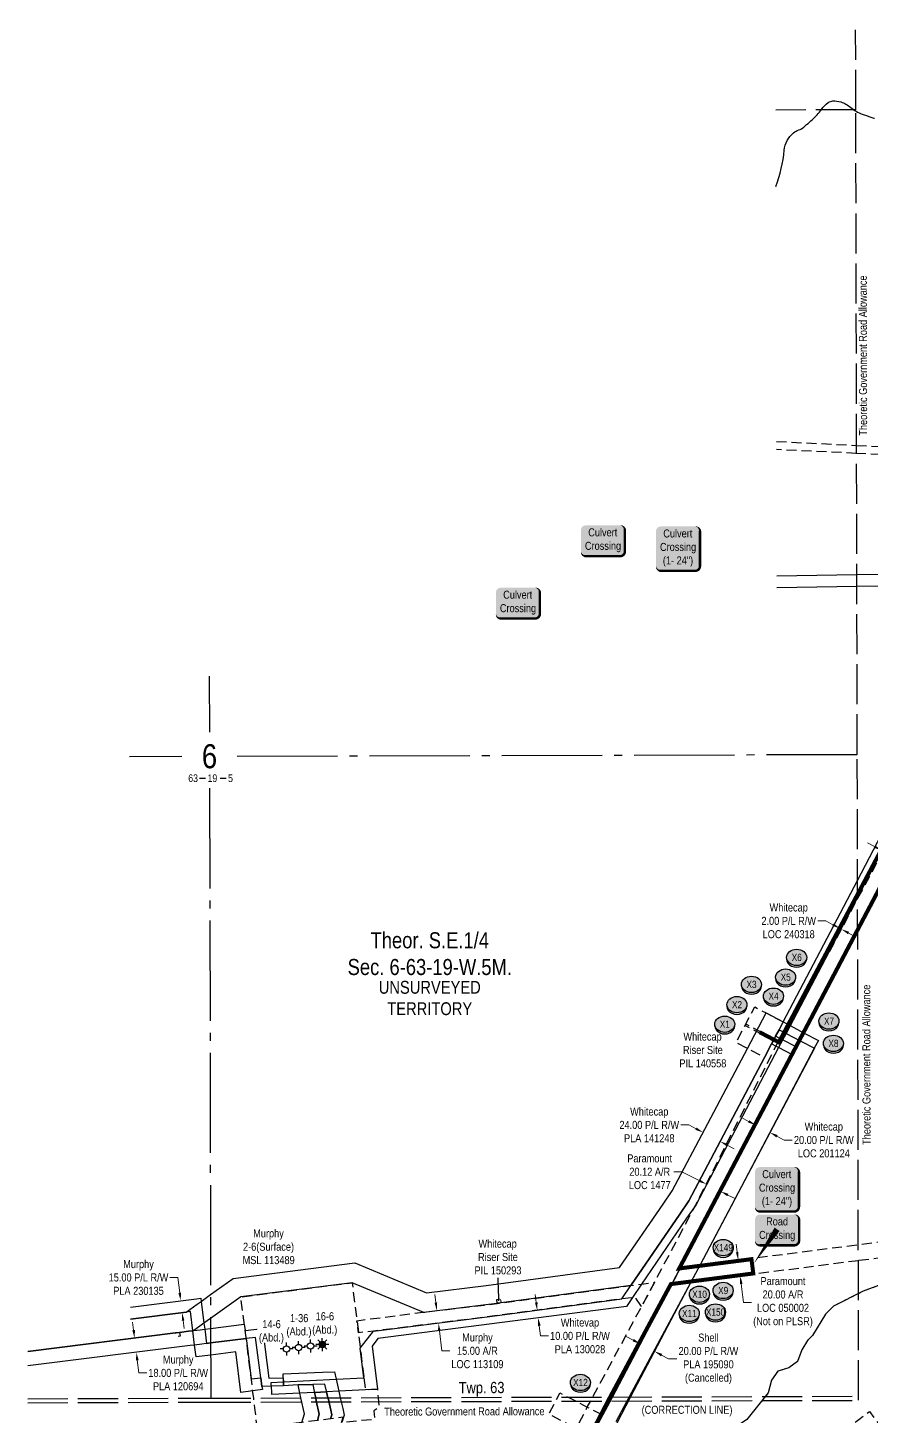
# Model space of a CAD drawing. Extents: x 507881 to 521259, y 6022177 to 6031356.
# Drawn here: x 508734 to 509786, y 6029624 to 6031356 of the extents above; entities that cross this region are included whole.
import ezdxf
from ezdxf.enums import TextEntityAlignment as Align

# ---------------------------------------------------------------- set-up
doc = ezdxf.new("R2010")
doc.units = 0
doc.header["$LTSCALE"] = 5
doc.header["$PDMODE"] = 3
doc.header["$PDSIZE"] = 30
for name, pattern in [('foc-ACCESSROAD', [3.75, 2.5, -1.25]), ('foc-FLOWLINE', [3.75, 2.5, -1.25]), ('foc-QUARTERLINE', [33, 25, -3, 2, -3]), ('foc-UNSURVEYED', [12.5, 10, -2.5]), ('foc-WHEELTRACKS', [2, 0.4, -1.6])]:
    doc.linetypes.add(name, pattern=pattern)
doc.layers.get('Defpoints').update_dxf_attribs({"color": 9})
for name, color, linetype in [('10', 1, 'Continuous'), ('9', 3, 'Continuous'), ('AS-DRILL-T', 8, 'Continuous'), ('C-FLOWLINE', 13, 'foc-FLOWLINE'), ('C-RW', 13, 'Continuous'), ('C-SYMBOL', 7, 'Continuous'), ('C-WS', 13, 'foc-ACCESSROAD'), ('CG-NOTES', 7, 'Continuous'), ('D-TXT', 6, 'Continuous'), ('F-AR', 190, 'foc-ACCESSROAD'), ('F-RW', 190, 'Continuous'), ('F-WS', 190, 'foc-ACCESSROAD'), ('F-WS-S', 190, 'Continuous'), ('L-QSEC', 8, 'foc-QUARTERLINE'), ('L-ROAD-T', 7, 'Continuous'), ('L-SECLBL', 7, 'Continuous'), ('L-UNS-T', 3, 'Continuous'), ('L-USEC', 7, 'foc-UNSURVEYED'), ('P-CROSSINGS', 250, 'Continuous'), ('T-CREEK', 160, 'Continuous'), ('T-WATER-P3', 160, 'foc-WHEELTRACKS')]:
    doc.layers.add(name, color=color, linetype=linetype)
for name, color, linetype, lineweight in [('AS-GENERAL', 48, 'Continuous', 18), ('C-RW-T', 13, 'Continuous', 9), ('C-WS-T', 13, 'Continuous', 9), ('F-AR-T', 190, 'Continuous', 9), ('F-RW-T', 190, 'Continuous', 9)]:
    doc.layers.add(name, color=color, linetype=linetype, lineweight=lineweight)
doc.layers.add('P-PROPOSED-WL1', color=7, linetype='Continuous', true_color=0xff1414)
doc.styles.add('175L', font='ARIALN.TTF', dxfattribs={"height": 20})
doc.styles.add('80', font='ARIALN.TTF', dxfattribs={"height": 10})
doc.styles.add('80CG', font='ARIALN.TTF', dxfattribs={"height": 10})
doc.styles.add('80L', font='ARIALN.TTF', dxfattribs={"height": 10})
doc.styles.add('Crossing', font='ARIALN.TTF', dxfattribs={"height": 10})
doc.styles.add('foc-LtypeFont', font='ARIALN.TTF', dxfattribs={"height": 7.35})
doc.styles.add('SIMPLEX', font='ARIALN.TTF')
doc.linetypes.add('foc-TOPO-flowdirection-NOLINE', pattern='A,0,[">",foc-LtypeFont,S=0.3,R=0,X=0,Y=-0.945],-20,[">",foc-LtypeFont,S=0.3,R=0,X=0,Y=-0.945],0', length=20)
doc.dimstyles.new('Compass 5 000', dxfattribs={"dimscale": 5, "dimtxt": 9, "dimasz": 2, "dimexe": 0.2, "dimexo": 0.0625, "dimgap": 0.5, "dimtad": 0, "dimtih": 1, "dimtoh": 1, "dimzin": 0, "dimdsep": 46, "dimtxsty": '80CG', "dimcen": 0.1, "dimse1": 1, "dimse2": 1, "dimclrd": 256, "dimclrt": 256, "dimaunit": 1, "dimadec": 4, "dimazin": 0, "dimtfac": 0.06, "dimtofl": 0, "dimtmove": 0, "dimatfit": 1, "dimfxl": 0.2, "dimtolj": 1, "dimtzin": 0, "dimlwd": -1, "dimarcsym": 0})

# ---------------------------------------------------------------- blocks, each defined once
blk = doc.blocks.new('L-SECLBL')
at = {"layer": '9', "color": 7}
for p, q in [((-5.1, -27.8), (-12.3, -27.8)), ((20.7, -27.8), (13.5, -27.8))]:
    blk.add_line(p, q, dxfattribs=at)
at = {"layer": '10', "color": 2, "style": 'SIMPLEX'}
blk.add_attdef('SEC', text='', height=30, dxfattribs=at).set_placement((0, 0), align=Align.MIDDLE)
at = {"layer": '10', "color": 5, "style": '80L'}
blk.add_attdef('TWP', text='', height=9.5, dxfattribs=at).set_placement((-14.4, -27.4), align=Align.MIDDLE_RIGHT)
blk.add_attdef('RGE', text='', height=9.5, dxfattribs=at).set_placement((3.6, -27.4), align=Align.MIDDLE_CENTER)
blk.add_attdef('MER', text='', height=9.5, dxfattribs=at).set_placement((23.2, -27.4), align=Align.MIDDLE_LEFT)
blk = doc.blocks.new('*D1003')
at = {"layer": 'Defpoints', "color": 0, "transparency": 16777216}
for p in [(509642.9, 6029821.4), (509622.6, 6029798.6), (509645.5, 6029801.6)]:
    blk.add_point(p, dxfattribs=at)
at = {"layer": 'F-AR-T', "transparency": 16777216}
for p, q in [((509618.7, 6029828.3), (509617.4, 6029838.3)), ((509623.9, 6029788.7), (509626.8, 6029765.7)), ((509626.8, 6029765.7), (509636.8, 6029765.7))]:
    blk.add_line(p, q, dxfattribs=at)
for points in [[(509620.4, 6029828.6), (509617.1, 6029828.1), (509620, 6029818.4)], [(509625.5, 6029788.9), (509622.2, 6029788.5), (509622.6, 6029798.6)]]:
    blk.add_solid(points, dxfattribs=at)
at = {"layer": 'F-AR-T', "transparency": 16777216, "insert": (509675.9, 6029765.7), "char_height": 10, "attachment_point": 5, "style": '80CG'}
blk.add_mtext('\\A1;Paramount\\P20.00 A/R\\PLOC 050002\\P(Not on PLSR)', dxfattribs=at)
blk = doc.blocks.new('*D1004')
at = {"layer": 'Defpoints', "color": 0, "transparency": 16777216}
for p in [(509201.4, 6029750.1), (509246.1, 6029739.9), (509203.3, 6029734.6)]:
    blk.add_point(p, dxfattribs=at)
at = {"layer": 'F-AR-T', "transparency": 16777216}
for p, q in [((509242.9, 6029765.4), (509241.7, 6029775.3)), ((509247.3, 6029730), (509250.4, 6029705.2)), ((509250.4, 6029705.2), (509260.4, 6029705.2))]:
    blk.add_line(p, q, dxfattribs=at)
for points in [[(509244.6, 6029765.6), (509241.3, 6029765.1), (509244.2, 6029755.4)], [(509249, 6029730.2), (509245.7, 6029729.8), (509246.1, 6029739.9)]]:
    blk.add_solid(points, dxfattribs=at)
at = {"layer": 'F-AR-T', "transparency": 16777216, "insert": (509294.8, 6029705.2), "char_height": 10, "attachment_point": 5, "style": '80CG'}
blk.add_mtext('\\A1;Murphy\\P15.00 A/R\\PLOC 113109', dxfattribs=at)
blk = doc.blocks.new('*D1016')
at = {"layer": 'Defpoints', "color": 0, "transparency": 16777216}
for p in [(508916.6, 6029766.7), (508924.7, 6029767.7), (508918.4, 6029751.9)]:
    blk.add_point(p, dxfattribs=at)
at = {"layer": 'F-RW-T', "transparency": 16777216}
for p, q in [((508921.1, 6029796.7), (508911.1, 6029796.7)), ((508923.5, 6029777.6), (508921.1, 6029796.7)), ((508927.7, 6029742.9), (508928.9, 6029733))]:
    blk.add_line(p, q, dxfattribs=at)
for points in [[(508925.1, 6029777.8), (508921.8, 6029777.4), (508924.7, 6029767.7)], [(508929.4, 6029743.1), (508926.1, 6029742.7), (508926.5, 6029752.8)]]:
    blk.add_solid(points, dxfattribs=at)
at = {"layer": 'F-RW-T', "transparency": 16777216, "insert": (508872.1, 6029796.7), "char_height": 10, "attachment_point": 5, "style": '80CG'}
blk.add_mtext('\\A1;Murphy\\P15.00 P/L R/W\\PPLA 230135', dxfattribs=at)
blk = doc.blocks.new('*D1017')
at = {"layer": 'Defpoints', "color": 0, "transparency": 16777216}
for p in [(508903.5, 6029725.5), (508869.4, 6029703.3), (508905.6, 6029707.8)]:
    blk.add_point(p, dxfattribs=at)
at = {"layer": 'F-RW-T', "transparency": 16777216}
for p, q in [((508866, 6029731), (508864.8, 6029740.9)), ((508870.6, 6029693.4), (508872.6, 6029677.6)), ((508872.6, 6029677.6), (508882.6, 6029677.6))]:
    blk.add_line(p, q, dxfattribs=at)
for points in [[(508867.7, 6029731.2), (508864.4, 6029730.8), (508867.2, 6029721)], [(508872.3, 6029693.6), (508869, 6029693.2), (508869.4, 6029703.3)]]:
    blk.add_solid(points, dxfattribs=at)
at = {"layer": 'F-RW-T', "transparency": 16777216, "insert": (508921.6, 6029677.6), "char_height": 10, "attachment_point": 5, "style": '80CG'}
blk.add_mtext('\\A1;Murphy\\P18.00 P/L R/W\\PPLA 120694', dxfattribs=at)
blk = doc.blocks.new('*D1018')
at = {"layer": 'Defpoints', "color": 0, "transparency": 16777216}
for p in [(509396.4, 6029587.9), (509423, 6029574.1), (509378.8, 6029553.7)]:
    blk.add_point(p, dxfattribs=at)
at = {"layer": 'F-RW-T', "transparency": 16777216}
for p, q in [((509351.5, 6029567.8), (509341.5, 6029567.8)), ((509369.9, 6029558.3), (509351.5, 6029567.8)), ((509414.3, 6029535.4), (509423.2, 6029530.8))]:
    blk.add_line(p, q, dxfattribs=at)
for points in [[(509370.7, 6029559.8), (509369.1, 6029556.8), (509378.8, 6029553.7)], [(509415.1, 6029536.9), (509413.5, 6029533.9), (509405.4, 6029540)]]:
    blk.add_solid(points, dxfattribs=at)
at = {"layer": 'F-RW-T', "transparency": 16777216, "insert": (509302.8, 6029567.8), "char_height": 10, "attachment_point": 5, "style": '80CG'}
blk.add_mtext('\\A1;Fox Creek\\P30.00 A/R\\PPlan 832 1892\\PDLO 810656', dxfattribs=at)
blk = doc.blocks.new('*D1025')
at = {"layer": 'C-RW-T', "transparency": 16777216}
for p, q in [((509558.6, 6029987), (509548.6, 6029987)), ((509567.4, 6029982.3), (509558.6, 6029987)), ((509606.4, 6029961.8), (509615.2, 6029957.2))]:
    blk.add_line(p, q, dxfattribs=at)
for points in [[(509568.2, 6029983.8), (509566.7, 6029980.9), (509576.3, 6029977.7)], [(509607.1, 6029963.3), (509605.6, 6029960.4), (509597.5, 6029966.5)]]:
    blk.add_solid(points, dxfattribs=at)
at = {"layer": 'Defpoints', "color": 0, "transparency": 16777216}
for p in [(509612.4, 6030046.3), (509633.7, 6030035.1), (509576.3, 6029977.7)]:
    blk.add_point(p, dxfattribs=at)
at = {"layer": 'C-RW-T', "transparency": 16777216, "insert": (509509.1, 6029987), "char_height": 10, "attachment_point": 5, "style": '80CG'}
blk.add_mtext('\\A1;Whitecap\\P24.00 P/L R/W\\PPLA 141248', dxfattribs=at)
blk = doc.blocks.new('*D1026')
at = {"layer": 'C-RW-T', "transparency": 16777216}
for p, q in [((509368.2, 6029765.6), (509366.9, 6029775.5)), ((509371.9, 6029736.5), (509373.6, 6029723.8)), ((509373.6, 6029723.8), (509383.6, 6029723.8))]:
    blk.add_line(p, q, dxfattribs=at)
for points in [[(509369.8, 6029765.8), (509366.5, 6029765.4), (509369.4, 6029755.7)], [(509373.6, 6029736.7), (509370.3, 6029736.2), (509370.6, 6029746.4)]]:
    blk.add_solid(points, dxfattribs=at)
at = {"layer": 'Defpoints', "color": 0, "transparency": 16777216}
for p in [(509305.8, 6029747.4), (509307, 6029738.1), (509370.6, 6029746.4)]:
    blk.add_point(p, dxfattribs=at)
at = {"layer": 'C-RW-T', "transparency": 16777216, "insert": (509422.7, 6029723.8), "char_height": 10, "attachment_point": 5, "style": '80CG'}
blk.add_mtext('\\A1;Whitevap\\P10.00 P/L R/W\\PPLA 130028', dxfattribs=at)
blk = doc.blocks.new('*D1027')
at = {"layer": 'C-RW-T', "transparency": 16777216}
for p, q in [((509633, 6029991.5), (509624.2, 6029996.2)), ((509668.4, 6029972.9), (509677.3, 6029968.2)), ((509677.3, 6029968.2), (509687.3, 6029968.2))]:
    blk.add_line(p, q, dxfattribs=at)
for points in [[(509633.8, 6029993), (509632.3, 6029990.1), (509641.9, 6029986.9)], [(509669.2, 6029974.4), (509667.7, 6029971.4), (509659.6, 6029977.6)]]:
    blk.add_solid(points, dxfattribs=at)
at = {"layer": 'Defpoints', "color": 0, "transparency": 16777216}
for p in [(509659.6, 6029977.6), (509614.9, 6029935.6), (509632.6, 6029926.3)]:
    blk.add_point(p, dxfattribs=at)
at = {"layer": 'C-RW-T', "transparency": 16777216, "insert": (509726.8, 6029968.2), "char_height": 10, "attachment_point": 5, "style": '80CG'}
blk.add_mtext('\\A1;Whitecap\\P20.00 P/L R/W\\PLOC 201124', dxfattribs=at)
blk = doc.blocks.new('*D1277')
at = {"layer": 'C-RW-T', "transparency": 16777216}
for p, q in [((509790.1, 6030334.3), (509781.3, 6030339)), ((509809.6, 6030323.9), (509825.9, 6030315.2)), ((509825.9, 6030315.2), (509835.9, 6030315.2))]:
    blk.add_line(p, q, dxfattribs=at)
for points in [[(509790.9, 6030335.7), (509789.4, 6030332.8), (509799, 6030329.6)], [(509810.3, 6030325.4), (509808.8, 6030322.5), (509800.7, 6030328.6)]]:
    blk.add_solid(points, dxfattribs=at)
at = {"layer": 'Defpoints', "color": 0, "transparency": 16777216}
for p in [(509807.2, 6030345.1), (509809, 6030344.1), (509800.7, 6030328.6)]:
    blk.add_point(p, dxfattribs=at)
at = {"layer": 'C-RW-T', "transparency": 16777216, "insert": (509872.3, 6030315.2), "char_height": 10, "attachment_point": 5, "style": '80CG'}
blk.add_mtext('\\A1;Whitecap\\P2.00 P/L R/W\\PLOC 240318', dxfattribs=at)
blk = doc.blocks.new('*D1287')
at = {"layer": 'Defpoints', "color": 0, "transparency": 16777216}
for p in [(509515.7, 6029747.5), (509533.4, 6029738.2), (509515.7, 6029704.5)]:
    blk.add_point(p, dxfattribs=at)
at = {"layer": 'F-RW-T', "transparency": 16777216}
for p, q in [((509489.1, 6029718.5), (509480.2, 6029723.2)), ((509524.5, 6029699.8), (509533.3, 6029695.2)), ((509533.3, 6029695.2), (509543.3, 6029695.2))]:
    blk.add_line(p, q, dxfattribs=at)
for points in [[(509489.9, 6029720), (509488.3, 6029717), (509497.9, 6029713.8)], [(509525.3, 6029701.3), (509523.7, 6029698.4), (509515.7, 6029704.5)]]:
    blk.add_solid(points, dxfattribs=at)
at = {"layer": 'F-RW-T', "transparency": 16777216, "insert": (509582.9, 6029695.2), "char_height": 10, "attachment_point": 5, "style": '80CG'}
blk.add_mtext('\\A1;Shell\\P20.00 P/L R/W\\PPLA 195090\\P(Cancelled)', dxfattribs=at)
blk = doc.blocks.new('Gabd')
for p, q in [((-0.81, 0), (-1.62, 0)), ((0, 0.81), (0, 1.62)), ((1.62, 0), (0.81, 0)), ((0, -0.81), (0, -1.62))]:
    blk.add_line(p, q)
blk.add_circle((0, 0), 0.8)
blk = doc.blocks.new('*U383')
h = blk.add_hatch(color=254)
edge = h.paths.add_edge_path()
edge.add_line((-21.5, -20), (21.5, -20))
edge.add_arc((21.5, -14), 6, 270, 360)
edge.add_line((27.5, -14), (27.5, 12.5))
edge.add_arc((21.5, 12.5), 6, 0, 90)
edge.add_line((21.5, 18.5), (-21.5, 18.5))
edge.add_arc((-21.5, 12.5), 6, 90, 180)
edge.add_line((-27.5, 12.5), (-27.5, -14))
edge.add_arc((-21.5, -14), 6, 180, 270)
at = {"color": 160, "flags": 128}
blk.add_lwpolyline([(-21.5, -20, 3, 3, 0), (21.5, -20, 3, 3, 0.414214), (27.5, -14, 3, 3, 0), (27.5, 12.5, 3, 0, 0.414214), (21.5, 18.5, 0, 0, 0), (-21.5, 18.5, 0, 0, 0.414214), (-27.5, 12.5, 0, 0, 0), (-27.5, -14, 0, 3, 0.414214)], format="xyseb", close=True, dxfattribs=at)
at = {"color": 160, "style": '80'}
blk.add_attdef('ENTER_TEXT_001', (-26.8, -4.9), '', height=10, dxfattribs=at)
blk = doc.blocks.new('*U1435')
h = blk.add_hatch(color=59)
edge = h.paths.add_edge_path()
edge.add_line((-21.5, -20), (21.5, -20))
edge.add_arc((21.5, -14), 6, 270, 360)
edge.add_line((27.5, -14), (27.5, 12.5))
edge.add_arc((21.5, 12.5), 6, 0, 90)
edge.add_line((21.5, 18.5), (-21.5, 18.5))
edge.add_arc((-21.5, 12.5), 6, 90, 180)
edge.add_line((-27.5, 12.5), (-27.5, -14))
edge.add_arc((-21.5, -14), 6, 180, 270)
at = {"color": 1, "flags": 128}
blk.add_lwpolyline([(-21.5, -20, 3, 3, 0), (21.5, -20, 3, 3, 0.414214), (27.5, -14, 3, 3, 0), (27.5, 12.5, 3, 0, 0.414214), (21.5, 18.5, 0, 0, 0), (-21.5, 18.5, 0, 0, 0.414214), (-27.5, 12.5, 0, 0, 0), (-27.5, -14, 0, 3, 0.414214)], format="xyseb", close=True, dxfattribs=at)
blk.add_lwpolyline([(-29.7, -43.7, 0, 7.5, 0), (0, 0, 0, 0, 0)], format="xyseb", dxfattribs=at)
at = {"color": 1, "style": '80'}
blk.add_attdef('ENTER_TEXT_001', (-37.4, -5), '', height=10, dxfattribs=at)
blk = doc.blocks.new('*U1436')
h = blk.add_hatch(color=254)
edge = h.paths.add_edge_path()
edge.add_line((-21.5, -28.5), (21.5, -28.5))
edge.add_arc((21.5, -22.5), 6, 270, 360)
edge.add_line((27.5, -22.5), (27.5, 21))
edge.add_arc((21.5, 21), 6, 0, 90)
edge.add_line((21.5, 27), (-21.5, 27))
edge.add_arc((-21.5, 21), 6, 90, 180)
edge.add_line((-27.5, 21), (-27.5, -22.5))
edge.add_arc((-21.5, -22.5), 6, 180, 270)
at = {"color": 160, "flags": 128}
blk.add_lwpolyline([(-21.5, -28.5, 3, 3, 0), (21.5, -28.5, 3, 3, 0.414214), (27.5, -22.5, 3, 3, 0), (27.5, 21, 3, 0, 0.414214), (21.5, 27, 0, 0, 0), (-21.5, 27, 0, 0, 0.414214), (-27.5, 21, 0, 0, 0), (-27.5, -22.5, 0, 3, 0.414214)], format="xyseb", close=True, dxfattribs=at)
at = {"color": 160, "style": '80'}
blk.add_attdef('ENTER_TEXT_001', (-26.8, -4.9), '', height=10, dxfattribs=at)
blk = doc.blocks.new('*D1561')
at = {"layer": 'C-RW-T', "transparency": 16777216}
for p, q in [((509729.4, 6030241.6), (509719.4, 6030241.6)), ((509738.2, 6030236.9), (509729.4, 6030241.6)), ((509757.6, 6030226.5), (509766.4, 6030221.8))]:
    blk.add_line(p, q, dxfattribs=at)
for points in [[(509739, 6030238.4), (509737.4, 6030235.4), (509747, 6030232.2)], [(509758.4, 6030228), (509756.8, 6030225.1), (509748.8, 6030231.2)]]:
    blk.add_solid(points, dxfattribs=at)
at = {"layer": 'Defpoints', "color": 0, "transparency": 16777216}
for p in [(509747, 6030232.2), (509716.3, 6030174.5), (509718, 6030173.6)]:
    blk.add_point(p, dxfattribs=at)
at = {"layer": 'C-RW-T', "transparency": 16777216, "insert": (509683, 6030241.6), "char_height": 10, "attachment_point": 5, "style": '80CG'}
blk.add_mtext('\\A1;Whitecap\\P2.00 P/L R/W\\PLOC 240318', dxfattribs=at)
blk = doc.blocks.new('xing2')
h = blk.add_hatch(color=50)
h.dxf.hatch_style = 1
edge = h.paths.add_edge_path()
edge.add_ellipse((0, 0), major_axis=(-12.5, 0), ratio=0.816297, start_angle=0, end_angle=360)
h = blk.add_hatch(color=250)
h.dxf.hatch_style = 1
edge = h.paths.add_edge_path()
edge.add_ellipse((0, -2), major_axis=(-12.5, 0), ratio=0.816297, start_angle=0, end_angle=180)
edge.add_line((12.5, -2), (12.5, 0))
edge.add_ellipse((0, 0), major_axis=(-12.5, 0), ratio=0.816297, start_angle=0, end_angle=180, ccw=False)
edge.add_line((-12.5, 0), (-12.5, -2))
at = {"color": 250}
blk.add_ellipse((0, 0), major_axis=(-12.5, 0), ratio=0.816297, dxfattribs=at)
blk.add_ellipse((0, -2), major_axis=(-12.5, 0), ratio=0.816297, start_param=0, end_param=3.141593, dxfattribs=at)
at = {"color": 250, "style": 'Crossing'}
blk.add_attdef('CROSSING', text='', height=9, dxfattribs=at).set_placement((0.1, 0), align=Align.MIDDLE_CENTER)
at = {"color": 250, "style": 'Crossing', "flags": 1}
for tag, p in [('OWNER', (0.1, -12.5)), ('DESCRIPTION', (0.1, -25.8)), ('LOCATION', (0.1, -39.3)), ('DWG_REF', (0.1, -52.8))]:
    blk.add_attdef(tag, text='', height=9, dxfattribs=at).set_placement(p, align=Align.MIDDLE_CENTER)
blk = doc.blocks.new('*D1562')
at = {"layer": 'Defpoints', "color": 0, "transparency": 16777216}
for p in [(509580.2, 6029913.2), (509580.4, 6029913.6), (509598.4, 6029904.5)]:
    blk.add_point(p, dxfattribs=at)
at = {"layer": 'F-AR-T', "transparency": 16777216}
for p, q in [((509549.8, 6029928.6), (509539.8, 6029928.6)), ((509571.3, 6029917.7), (509549.8, 6029928.6)), ((509607.2, 6029899.6), (509616.1, 6029895.1))]:
    blk.add_line(p, q, dxfattribs=at)
for points in [[(509572, 6029919.2), (509570.5, 6029916.2), (509580.2, 6029913.2)], [(509607.9, 6029901.1), (509606.4, 6029898.1), (509598.2, 6029904.1)]]:
    blk.add_solid(points, dxfattribs=at)
at = {"layer": 'F-AR-T', "transparency": 16777216, "insert": (509509.7, 6029928.6), "char_height": 10, "attachment_point": 5, "style": '80CG'}
blk.add_mtext('\\A1;Paramount\\P20.12 A/R\\PLOC 1477', dxfattribs=at)
blk = doc.blocks.new('GAS')
h = blk.add_hatch(color=255)
h.dxf.hatch_style = 1
edge = h.paths.add_edge_path()
edge.add_arc((0, 0), 0.9, 0, 360)
for p, q in [((-0.81, 0), (-1.62, 0)), ((-0.57, 0.57), (-1.14, 1.14)), ((0, 0.81), (0, 1.62)), ((0.57, 0.57), (1.14, 1.14)), ((1.62, 0), (0.81, 0)), ((-0.57, -0.57), (-1.14, -1.14)), ((0, -0.81), (0, -1.62)), ((1.14, -1.14), (0.57, -0.57))]:
    blk.add_line(p, q)
blk.add_circle((0, 0), 0.8)

msp = doc.modelspace()

# ---------------------------------------------------------------- linework, layer by layer
at = {"layer": 'AS-GENERAL', "const_width": 0.999, "flags": 128}
msp.add_lwpolyline([(509636.56, 6029819.565), (509638.861, 6029801.74)], dxfattribs=at)
at = {"layer": 'C-FLOWLINE', "flags": 128}
msp.add_lwpolyline([(509999.694, 6031354.24), (509995.852, 6031252.551), (509965.416, 6030883.742), (509955.52, 6030751.727), (509976.244, 6030683.208), (509978.877, 6030663.272), (509981.024, 6030643.683), (510022.952, 6030621.605), (509993.6, 6030565.861), (509953.782, 6030586.827), (509937.878, 6030556.623), (509924.003, 6030564.041), (509671.623, 6030090.788), (509629.481, 6030112.951), (509628.55, 6030111.181), (509672.452, 6030088.092), (509924.826, 6030561.334), (509938.71, 6030553.91), (509954.62, 6030584.125), (509994.437, 6030563.159), (510025.654, 6030622.443), (509982.896, 6030644.957), (509980.863, 6030663.512), (509978.205, 6030683.631), (509957.542, 6030751.949), (509967.41, 6030883.585), (509997.848, 6031252.431), (510001.696, 6031354.246)], dxfattribs=at)
at = {"layer": 'C-RW'}
for points in [[(509798.926, 6030328.12), (509768.892, 6030271.004), (509679.642, 6030101.299), (509670.333, 6030083.599), (509566.985, 6029887.102), (509555.704, 6029870.57), (509499.582, 6029788.343), (509488.238, 6029771.722), (509480.686, 6029760.658), (509170.565, 6029720.397), (509163.427, 6029711.203), (509170.218, 6029657.425), (509155.214, 6029656.653), (509121.999, 6029654.933), (509106.769, 6029654.144), (509091.579, 6029653.359), (509073.355, 6029652.415), (509038.414, 6029650.607), (509038.222, 6029654.319), (509037.706, 6029664.301), (509037.639, 6029665.587), (509052.792, 6029666.371), (509118.762, 6029669.782), (509153.325, 6029671.57), (509148.651, 6029708.478), (509165.208, 6029729.806), (509310.384, 6029747.979), (509474.945, 6029769.983), (509486.096, 6029786.604), (509547.112, 6029875.78), (509558.432, 6029892.324), (509652.748, 6030071.301), (509661.641, 6030088.179), (509670.965, 6030105.872), (509676.057, 6030115.536), (509768.846, 6030292.089), (509798.881, 6030349.24)], [(508862.094, 6029744.794), (508931.567, 6029753.514), (508945.421, 6029763.449), (508950.295, 6029766.939), (508961.978, 6029775.307), (508990.164, 6029795.494), (509141.88, 6029814.887), (509231.409, 6029777.409), (509305.594, 6029786.735), (509472.192, 6029808.967), (509526.543, 6029888.253), (509537.864, 6029904.766), (509582.207, 6029988.917), (509631.516, 6030082.489), (509654.825, 6030126.724), (509676.057, 6030115.536), (509670.965, 6030105.872), (509666.734, 6030097.843), (509661.641, 6030088.179), (509652.748, 6030071.301), (509558.439, 6029892.335), (509547.112, 6029875.78), (509486.096, 6029786.604), (509324.415, 6029765.029), (509319.455, 6029764.367), (509308.672, 6029762.928), (509227.99, 6029752.822), (509138.501, 6029790.195), (508999.691, 6029772.518), (508962.038, 6029745.546), (508953.735, 6029739.599), (508948.634, 6029735.945), (508941.014, 6029730.487), (508939.794, 6029730.334), (508934.353, 6029729.652), (508923.272, 6029728.262), (508918.311, 6029727.64), (508734.008, 6029704.524)], [(509444.098, 6029614.86), (509449.765, 6029625.834), (509461.459, 6029647.573), (509536.723, 6029787.521), (509548.237, 6029809.201), (509584.848, 6029878.674), (509687.887, 6030074.349), (509692.977, 6030084.014), (509675.417, 6030093.267), (509672.062, 6030095.034), (509666.734, 6030097.843), (509670.965, 6030105.872), (509676.057, 6030115.536), (509681.188, 6030113.094), (509684.727, 6030110.967), (509702.297, 6030101.711), (509719.991, 6030092.389), (509714.971, 6030082.726), (509606.982, 6029877.783), (509572.468, 6029812.327), (509561.066, 6029790.703), (509554.469, 6029778.191), (509484.199, 6029647.639), (509467.542, 6029616.673)], [(509095.282, 6029618.259), (509097.571, 6029626.025), (509093.867, 6029642.942), (509093.081, 6029646.519), (509091.579, 6029653.359), (509106.762, 6029654.144), (509108.428, 6029646.563), (509108.546, 6029646.032), (509111.768, 6029631.312), (509113.046, 6029625.475), (509111.518, 6029620.291)]]:
    msp.add_lwpolyline(points, dxfattribs=at)
at = {"layer": 'C-WS', "flags": 128}
for points in [[(509676.057, 6030115.536), (509652.748, 6030071.301), (509631.515, 6030082.489), (509617.36, 6030089.949), (509640.67, 6030134.183), (509654.825, 6030126.724), (509676.057, 6030115.536)], [(509324.415, 6029765.028), (509319.455, 6029764.367), (509318.803, 6029769.324), (509323.737, 6029769.972), (509324.415, 6029765.028)], [(508918.311, 6029727.64), (508923.272, 6029728.262), (508923.894, 6029723.301), (508918.933, 6029722.679), (508918.311, 6029727.64)]]:
    msp.add_lwpolyline(points, close=True, dxfattribs=at)
at = {"layer": 'F-AR', "flags": 128}
for points in [[(510003.195, 6031354.196), (509999.417, 6031254.224), (509999.346, 6031252.341), (509968.836, 6030882.54), (509959.059, 6030752.116), (509979.676, 6030683.949), (509980.341, 6030678.574), (509982.352, 6030663.692), (509985.533, 6030639.613), (509885.541, 6030449.715), (509799.02, 6030285.407), (509768.985, 6030228.367), (509697.207, 6030092.045), (509687.887, 6030074.347), (509548.251, 6029809.179), (509536.725, 6029787.519), (509461.459, 6029647.573), (509449.765, 6029625.834), (509444.098, 6029614.861), (509353.348, 6029439.179), (509352.887, 6029438.286), (509344.96, 6029422.942), (509344.625, 6029422.293), (509283.899, 6029304.741), (509241.316, 6029223.606), (509234.394, 6029210.412), (509227.429, 6029197.148), (509221.766, 6029186.359), (509210.92, 6029165.695), (509197.541, 6029140.204), (509193.804, 6029133.083), (509190.179, 6029126.177), (509188.658, 6029123.276), (509183.532, 6029113.512), (509165.751, 6029122.936), (509170.88, 6029132.698), (509175.508, 6029141.526), (509178.41, 6029147.055), (509179.714, 6029149.541), (509192.804, 6029174.482), (509203.937, 6029195.694), (509209.609, 6029206.5), (509216.522, 6029219.672), (509219.92, 6029226.145), (509223.49, 6029232.946), (509229.216, 6029243.857), (509266.049, 6029314.034), (509326.763, 6029431.635), (509335.226, 6029447.945), (509418.096, 6029608.374), (509421.337, 6029614.644), (509431.821, 6029634.945), (509438.597, 6029647.507), (509499.619, 6029760.705), (509515.461, 6029790.39), (509557.576, 6029869.436), (509566.985, 6029887.102), (509667.135, 6030085.283), (509676.156, 6030103.136), (509681.292, 6030113.3), (509768.878, 6030277.103), (509798.915, 6030333.279), (509861.139, 6030449.647), (509964.721, 6030643.371), (509962.17, 6030662.345), (509960.163, 6030677.206), (509960.04, 6030678.179), (509938.745, 6030749.96), (509943.716, 6030816.471), (509944.462, 6030826.45), (509945.781, 6030844.097), (509951.892, 6030925.865), (509976.426, 6031254.159), (509976.467, 6031254.728), (509977.484, 6031274.058), (509981.693, 6031354.134)], [(509981.535, 6031036.461), (509968.836, 6030882.54), (509959.059, 6030752.116), (509979.676, 6030683.949), (509980.341, 6030678.574), (509982.352, 6030663.692), (509985.533, 6030639.613), (509885.541, 6030449.715), (509799.02, 6030285.407), (509768.985, 6030228.367), (509697.207, 6030092.045), (509687.887, 6030074.347), (509548.251, 6029809.179), (509536.725, 6029787.519), (509461.459, 6029647.573), (509449.765, 6029625.834), (509444.098, 6029614.861), (509392.979, 6029515.901)]]:
    msp.add_lwpolyline(points, dxfattribs=at)
at = {"layer": 'F-AR'}
msp.add_lwpolyline([(509667.701, 6030839.71), (509767.659, 6030834.921), (509797.821, 6030833.476), (509934.47, 6030826.929), (509944.462, 6030826.45), (509943.716, 6030816.471), (509933.724, 6030816.95), (509797.843, 6030823.46), (509767.68, 6030824.905), (509667.723, 6030829.694)], dxfattribs=at)
at = {"layer": 'F-AR', "flags": 128}
for points in [[(509769.879, 6029817.667), (509536.719, 6029787.529), (509548.252, 6029809.176), (509769.835, 6029837.772), (509799.985, 6029841.663), (510181.815, 6029890.939), (510196.376, 6029921.724), (510218.591, 6029921.906), (510204.69, 6029892.517), (510195.296, 6029872.656), (509800.029, 6029821.564), (509769.879, 6029817.667)], [(509499.619, 6029760.705), (509491.44, 6029772.141), (509488.237, 6029771.722), (509474.945, 6029769.983), (509310.384, 6029747.979), (509165.208, 6029729.806), (509146.445, 6029727.739), (509144.522, 6029742.834), (509226.809, 6029753.315), (509308.672, 6029762.928), (509319.455, 6029764.367), (509324.415, 6029765.029), (509486.096, 6029786.604), (509499.581, 6029788.343), (509515.461, 6029790.39), (509499.619, 6029760.705)], [(509623.634, 6028917.61), (509632.012, 6028913.235), (509634.392, 6028917.787), (509633.43, 6028943.948), (509632.964, 6028955.214), (509630.917, 6028958.457), (509630.519, 6029015.571), (509636.357, 6029015.582), (509662.654, 6029015.636), (509662.852, 6028929.34), (509662.928, 6028897.087), (509666.77, 6028895.079), (509815.473, 6028817.393), (509866.925, 6028790.476), (509991.404, 6028725.361), (510009.184, 6028716.061), (510024.082, 6028708.266), (510057.671, 6028690.695), (510251.445, 6028589.329), (510458.681, 6028481.058), (510700.482, 6028354.729), (510719.903, 6028344.584), (510934.017, 6028232.749), (511224.096, 6028081.249), (511260.787, 6028062.066), (511290.985, 6028046.276), (511291.944, 6028045.774), (511296.91, 6028043.178), (511396.391, 6027991.155), (511901.392, 6027727.088), (512083.146, 6027632.913), (512205.325, 6027569.608), (512191.451, 6027543.028), (512083.236, 6027599.097), (511888.222, 6027700.143), (511697.417, 6027799.933), (511332.082, 6027990.956), (511291.068, 6028012.401), (511269.555, 6028023.649), (511264.59, 6028026.246), (511260.87, 6028028.192), (511211.456, 6028054.026), (510869.647, 6028232.543), (510705.535, 6028318.268), (510700.562, 6028320.864), (510458.759, 6028447.19), (510238.561, 6028562.232), (510057.745, 6028656.815), (510012.501, 6028680.487), (510007.024, 6028683.351), (509997.602, 6028688.28), (509979.822, 6028697.581), (509815.554, 6028783.516), (509802.644, 6028790.275), (509780.361, 6028801.929), (509666.842, 6028861.217), (509663.006, 6028863.221), (509636.65, 6028876.984), (509618.117, 6028886.661), (509609.292, 6028891.269), (509607.316, 6028892.301), (509500.311, 6028948.176), (509494.995, 6028950.952), (509267.818, 6029069.59), (509251.766, 6029077.91), (509228.184, 6029089.917), (509224.723, 6029091.679), (509217.01, 6029095.767), (509214.092, 6029097.313), (509208.432, 6029100.313), (509202.974, 6029103.206), (509196.788, 6029106.485), (509183.532, 6029113.512), (509165.751, 6029122.936), (509157.039, 6029127.555), (509162.168, 6029137.287), (509166.274, 6029145.073), (509168.118, 6029148.572), (509171.031, 6029154.09), (509184.052, 6029178.729), (509195.203, 6029200.231), (509200.864, 6029211.056), (509204.579, 6029218.132), (509207.821, 6029224.303), (509211.184, 6029230.718), (509214.755, 6029237.522), (509220.481, 6029248.431), (509256.655, 6029317.349), (509257.334, 6029318.664), (509317.93, 6029435.95), (509326.313, 6029452.192), (509409.351, 6029612.929), (509406.308, 6029614.502), (509401.396, 6029617.07), (509383.889, 6029626.048), (509394.886, 6029647.381), (509397.625, 6029652.7), (509407.862, 6029647.418), (509431.821, 6029634.945), (509449.765, 6029625.834), (509444.098, 6029614.861), (509353.348, 6029439.179), (509352.887, 6029438.286), (509344.96, 6029422.942), (509344.625, 6029422.293), (509283.899, 6029304.741), (509241.316, 6029223.606), (509234.394, 6029210.412), (509227.429, 6029197.148), (509221.766, 6029186.359), (509210.92, 6029165.695), (509197.541, 6029140.204), (509210.834, 6029133.248), (509239.018, 6029118.501), (509265.696, 6029104.544), (509282.187, 6029095.912), (509500.004, 6028982.165), (509621.21, 6028918.875), (509623.634, 6028917.61)]]:
    msp.add_lwpolyline(points, close=True, dxfattribs=at)
at = {"layer": 'F-RW'}
for points in [[(509668.069, 6030672.086), (509768.012, 6030673.609), (509798.171, 6030674.04), (509946.891, 6030676.312), (509949.678, 6030676.498), (509960.152, 6030677.202), (509980.282, 6030678.557), (510592.994, 6030719.494), (510595.841, 6030719.685), (510608.095, 6030720.505), (510607.738, 6030719.408), (510603.1, 6030705.14), (510595.877, 6030704.658), (509982.352, 6030663.692), (509981.767, 6030663.653), (509962.17, 6030662.345), (509961.674, 6030662.312), (509951.688, 6030661.645), (509947.492, 6030661.365), (509798.203, 6030659.079), (509768.045, 6030658.645), (509668.102, 6030657.118)], [(509445.887, 6029614.877), (509463.111, 6029647.578), (509536.725, 6029787.519), (509548.251, 6029809.179), (509687.887, 6030074.347), (509670.333, 6030083.599), (509667.135, 6030085.283), (509661.641, 6030088.179), (509670.965, 6030105.872), (509676.156, 6030103.136), (509679.642, 6030101.299), (509697.207, 6030092.045), (509715.01, 6030082.666), (509572.483, 6029812.303), (509561.082, 6029790.677), (509485.675, 6029647.643), (509468.513, 6029615.092)], [(508862.063, 6029759.864), (508944.63, 6029770.225), (508949.8, 6029770.875), (508950.295, 6029766.939), (508953.735, 6029739.599), (508954.666, 6029732.199), (508956.912, 6029714.337), (508962.099, 6029714.981), (509006.413, 6029720.55), (509007.146, 6029714.758), (509012.737, 6029670.145), (509024.588, 6029671.636), (509026.05, 6029660.572), (509026.552, 6029656.777), (509014.596, 6029655.271), (508999.716, 6029653.397), (508993.41, 6029703.785), (508962.129, 6029699.906), (508943.91, 6029697.627), (508942.043, 6029712.46), (508939.794, 6029730.334), (508936.8, 6029754.133), (508931.568, 6029753.497), (508862.094, 6029744.779)], [(508734.008, 6029704.524), (508918.311, 6029727.64), (508923.272, 6029728.262), (508934.353, 6029729.652), (508939.794, 6029730.334), (508941.014, 6029730.487), (508949.151, 6029731.508), (508954.666, 6029732.199), (508962.063, 6029733.127), (509004.044, 6029738.406), (509005.052, 6029730.478), (509026.605, 6029733.155), (509034.825, 6029670.923), (509052.584, 6029671.63), (509052.789, 6029666.371), (509052.973, 6029661.642), (509037.874, 6029661.042), (509026.05, 6029660.572), (509024.588, 6029671.636), (509017.931, 6029721.998), (509006.413, 6029720.55), (508962.099, 6029714.981), (508951.241, 6029713.616), (508942.043, 6029712.46), (508936.443, 6029711.757), (508734.043, 6029686.319)], [(509111.518, 6029620.291), (509113.046, 6029625.475), (509111.768, 6029631.312), (509108.545, 6029646.031), (509108.43, 6029646.563), (509106.769, 6029654.144), (509106.591, 6029654.953), (509104.682, 6029663.642), (509089.396, 6029663.311), (509071.118, 6029662.618), (509052.973, 6029661.642), (509052.792, 6029666.371), (509052.397, 6029676.631), (509101.438, 6029678.517), (509116.729, 6029679.105), (509118.762, 6029669.782), (509118.762, 6029669.782), (509121.999, 6029654.933), (509123.815, 6029646.606), (509126.746, 6029633.17), (509128.541, 6029624.939), (509125.857, 6029615.832)], [(509075.794, 6029615.821), (509078.996, 6029626.686), (509074.658, 6029646.467), (509073.355, 6029652.415), (509071.118, 6029662.618), (509089.396, 6029663.311), (509091.378, 6029654.271), (509091.579, 6029653.359), (509093.078, 6029646.519), (509093.865, 6029642.941), (509097.571, 6029626.025), (509095.282, 6029618.259)]]:
    msp.add_lwpolyline(points, dxfattribs=at)
at = {"layer": 'F-WS', "flags": 128}
for points in [[(509153.325, 6029671.57), (509155.214, 6029656.653), (509170.218, 6029657.425), (509170.982, 6029646.739), (509171.85, 6029634.629), (509165.738, 6029630.255), (509166.449, 6029619.665), (509125.857, 6029615.832), (509125.279, 6029615.778), (509127.187, 6029622.251), (509111.518, 6029620.29), (509095.282, 6029618.258), (509075.794, 6029615.821), (509037.533, 6029611.031), (509020.158, 6029608.858), (509019.932, 6029610.866), (509017.361, 6029633.713), (509016.748, 6029638.477), (509015.743, 6029646.302), (509014.83, 6029653.399), (509007.161, 6029714.764), (509005.88, 6029724.676), (508999.691, 6029772.518), (509138.501, 6029790.195), (509144.537, 6029742.714), (509146.445, 6029727.739), (509148.651, 6029708.478), (509153.325, 6029671.57)], [(509723.252, 6029409.897), (509707.181, 6029397.896), (509698.212, 6029409.856), (509665.592, 6029453.384), (509635.348, 6029493.879), (509623.508, 6029509.732), (509635.296, 6029518.535), (509665.408, 6029541.025), (509767.256, 6029617.093), (509770.311, 6029619.374), (509783.665, 6029629.348), (509792.758, 6029617.172), (509867.246, 6029517.44), (509859.298, 6029511.505), (509747.139, 6029427.738), (509731.115, 6029415.771), (509726.431, 6029412.271), (509723.252, 6029409.897)]]:
    msp.add_lwpolyline(points, close=True, dxfattribs=at)
at = {"layer": 'L-QSEC', "flags": 128}
for points in [[(508960.43, 6030547.003), (508960.57, 6030477.041)], [(508860.69, 6030446.768), (508925.999, 6030446.956)], [(508995.244, 6030447.156), (509768.503, 6030449.385)], [(508960.71, 6030407.079), (508962.237, 6029646.152)]]:
    msp.add_lwpolyline(points, dxfattribs=at)
at = {"layer": 'L-USEC'}
for p, q in [((509766.742, 6031253.567), (509766.523, 6031353.514)), ((509766.742, 6031253.567), (509666.795, 6031253.278)), ((509768.503, 6030449.385), (509766.742, 6031253.567)), ((509770.258, 6029643.452), (509768.503, 6030449.385)), ((508734.122, 6029645.495), (508962.237, 6029646.152)), ((508734.131, 6029640.468), (508962.251, 6029641.125)), ((508962.237, 6029646.152), (509770.247, 6029648.48)), ((508962.251, 6029641.125), (509770.258, 6029643.452))]:
    msp.add_line(p, q, dxfattribs=at)
at = {"layer": 'P-PROPOSED-WL1', "const_width": 4.997, "flags": 128}
msp.add_lwpolyline([(509210.021, 6029166.131), (509460.576, 6029648.04), (509536.081, 6029788.454), (509638.861, 6029801.74), (509636.56, 6029819.565), (509546.471, 6029807.939), (509939.617, 6030554.559), (509923.092, 6030563.395), (509799.797, 6030332.809), (509670.69, 6030090.149), (509646.727, 6030102.752)], dxfattribs=at)
at = {"layer": 'T-CREEK'}
for points in [[(509906.773, 6031316.32, 0.00000213), (509909.824, 6031320.676, 0.00001843)], [(509666.95, 6031158.047, 0.06439545), (509677.452, 6031203.063, -0.19674729), (509689.085, 6031224.921, -0.09202459), (509695.473, 6031228.491, 0.09128324), (509701.917, 6031232.08, 0.00673681), (509705.402, 6031235.038, 0.00330069), (509712.391, 6031241.215, 0.0567933), (509723.812, 6031254.055, -0.08251049), (509732.145, 6031262.51, -0.14349607), (509738.22, 6031264.679, -0.09429613), (509747.84, 6031263.42, -0.09380435), (509760.43, 6031256.457, 0.08294925), (509774.468, 6031248.293, 0.00916375), (509785.55, 6031244.337, 0.0225627), (509790.145, 6031243.018, 0.03759664)]]:
    msp.add_lwpolyline(points, format="xyb", dxfattribs=at)
at = {"layer": 'T-WATER-P3', "flags": 128}
msp.add_lwpolyline([(510645.971, 6029819.192), (510616.071, 6029808.203), (510605.5, 6029797.446), (510598.686, 6029782.83), (510592.036, 6029705.75), (510587.121, 6029690.126), (510573.997, 6029683.333), (510538.654, 6029679.321), (510511.029, 6029668.709), (510479.111, 6029678.193), (510419.981, 6029682.094), (510403.252, 6029677.906), (510394.32, 6029665.255), (510381.013, 6029658.346), (510361.397, 6029659.384), (510345.035, 6029663.595), (510305.677, 6029668.019), (510279.703, 6029682.831), (510235.099, 6029702.446), (510194.317, 6029723.773), (510116.965, 6029756.07), (510090.959, 6029774.787), (510016.553, 6029823.353), (510000.826, 6029829.047), (509983.122, 6029832.329), (509943.661, 6029837.531), (509924.311, 6029837.003), (509875.733, 6029821.336), (509834.625, 6029801.298), (509775.944, 6029779.608), (509738.708, 6029760.81), (509728.939, 6029750.993), (509712.647, 6029724.192), (509706.546, 6029718.029), (509699.575, 6029706.561), (509694.131, 6029692.027), (509683.044, 6029684.035), (509669.268, 6029679.856), (509661.513, 6029668.549), (509657.48, 6029652.917), (509630.962, 6029619.552), (509618.564, 6029611.342), (509603.193, 6029606.397), (509593.729, 6029596.175), (509580.858, 6029587.286), (509566.437, 6029583.094), (509532.041, 6029579.387), (509522.494, 6029569.942), (509516.46, 6029554.49), (509515.313, 6029530.918)], dxfattribs=at)
at = {"layer": 'T-WATER-P3', "linetype": 'foc-TOPO-flowdirection-NOLINE', "flags": 128}
msp.add_lwpolyline([(510645.971, 6029819.192), (510616.071, 6029808.203), (510605.5, 6029797.446), (510598.686, 6029782.83), (510592.036, 6029705.75), (510587.121, 6029690.126), (510573.997, 6029683.333), (510538.654, 6029679.321), (510511.029, 6029668.709), (510479.111, 6029678.193), (510419.981, 6029682.094), (510403.252, 6029677.906), (510394.32, 6029665.255), (510381.013, 6029658.346), (510361.397, 6029659.384), (510345.035, 6029663.595), (510305.677, 6029668.019), (510279.703, 6029682.831), (510235.099, 6029702.446), (510194.317, 6029723.773), (510116.965, 6029756.07), (510090.959, 6029774.787), (510016.553, 6029823.353), (510000.826, 6029829.047), (509983.122, 6029832.329), (509943.661, 6029837.531), (509924.311, 6029837.003), (509875.733, 6029821.336), (509834.625, 6029801.298), (509775.944, 6029779.608), (509738.708, 6029760.81), (509728.939, 6029750.993), (509712.647, 6029724.192), (509706.546, 6029718.029), (509699.575, 6029706.561), (509694.131, 6029692.027), (509683.044, 6029684.035), (509669.268, 6029679.856), (509661.513, 6029668.549), (509657.48, 6029652.917), (509630.962, 6029619.552), (509618.564, 6029611.342), (509603.193, 6029606.397), (509593.729, 6029596.175), (509580.858, 6029587.286), (509566.437, 6029583.094), (509532.041, 6029579.387), (509522.494, 6029569.942), (509516.46, 6029554.49), (509515.313, 6029530.918)], dxfattribs=at)

# ---------------------------------------------------------------- block references
ref = msp.add_blockref('*U383', (509451.334, 6030716.594), dxfattribs=dict(xscale=0.998412610604916, yscale=0.998412610604916, zscale=0.998412610604916))
ref.add_attrib('ENTER_TEXT_001', 'Culvert', (509432.983, 6030721.39), dxfattribs={"color": 160, "height": 9.9841, "style": '80'})
ref.add_attrib('ENTER_TEXT_002', 'Crossing', (509428.893, 6030704.572), dxfattribs={"color": 160, "height": 9.9841, "style": '80'})
ref = msp.add_blockref('*U1436', (509544.947, 6030706.793), dxfattribs=dict(xscale=0.998412610604916, yscale=0.998412610604916, zscale=0.998412610604916))
ref.add_attrib('ENTER_TEXT_001', 'Culvert', (509526.596, 6030719.994), dxfattribs={"color": 160, "height": 9.9841, "style": '80'})
ref.add_attrib('ENTER_TEXT_002', 'Crossing', (509522.507, 6030703.176), dxfattribs={"color": 160, "height": 9.9841, "style": '80'})
ref.add_attrib('ENTER_TEXT_003', '(1- 24")', (509526.079, 6030686.366), dxfattribs={"color": 160, "height": 9.9841, "style": '80'})
ref = msp.add_blockref('*U383', (509345.271, 6030638.792), dxfattribs=dict(xscale=0.998412610604916, yscale=0.998412610604916, zscale=0.998412610604916))
ref.add_attrib('ENTER_TEXT_001', 'Culvert', (509326.92, 6030643.588), dxfattribs={"color": 160, "height": 9.9841, "style": '80'})
ref.add_attrib('ENTER_TEXT_002', 'Crossing', (509322.831, 6030626.771), dxfattribs={"color": 160, "height": 9.9841, "style": '80'})
ref = msp.add_blockref('*U1436', (509668.371, 6029907.452), dxfattribs=dict(xscale=0.998412610604916, yscale=0.998412610604916, zscale=0.998412610604916))
ref.add_attrib('ENTER_TEXT_001', 'Culvert', (509650.02, 6029920.653), dxfattribs={"color": 160, "height": 9.9841, "style": '80'})
ref.add_attrib('ENTER_TEXT_002', 'Crossing', (509645.931, 6029903.835), dxfattribs={"color": 160, "height": 9.9841, "style": '80'})
ref.add_attrib('ENTER_TEXT_003', '(1- 24")', (509649.503, 6029887.025), dxfattribs={"color": 160, "height": 9.9841, "style": '80'})
at = {"layer": 'AS-DRILL-T', "xscale": 4.997304999999998, "yscale": 4.997304999999998, "zscale": 4.997304999999998}
msp.add_blockref('GAS', (509101.36, 6029713.032), dxfattribs=at)
at = {"layer": 'CG-NOTES'}
ref = msp.add_blockref('*U1435', (509668.52, 6029856.778), dxfattribs=dict(at, xscale=0.998412610604916, yscale=0.998412610604916, zscale=0.998412610604916))
ref.add_attrib('ENTER_TEXT_001', 'Road', (509654.831, 6029861.662), dxfattribs={"layer": '0', "color": 1, "height": 9.9841, "style": '80'})
ref.add_attrib('ENTER_TEXT_002', 'Crossing', (509646.079, 6029844.845), dxfattribs={"layer": '0', "color": 1, "height": 9.9841, "style": '80'})
at = {"layer": 'F-WS-S', "color": 3, "xscale": 4.99730499999997, "yscale": 4.99730499999997, "zscale": 4.99730499999997}
for p in [(509071.775, 6029709.301), (509086.633, 6029711.223)]:
    msp.add_blockref('Gabd', p, dxfattribs=at)
at = {"layer": 'L-SECLBL'}
msp.add_blockref('L-SECLBL', (508960.636, 6030447.057), dxfattribs=at).add_auto_attribs({'SEC': '6', 'TWP': '63', 'RGE': '19', 'MER': '5'})
at = {"layer": 'P-CROSSINGS', "color": 2, "xscale": 0.999461, "yscale": 0.999461, "zscale": 0.999461}
for p, values in [((509692.925, 6030196.066), {'CROSSING': 'X6'}), ((509636.533, 6030162.387), {'CROSSING': 'X3'}), ((509679.177, 6030171.441), {'CROSSING': 'X5'}), ((509663.992, 6030147.677), {'CROSSING': 'X4'}), ((509618.458, 6030137.11), {'CROSSING': 'X2'}), ((509603.229, 6030112.72), {'CROSSING': 'X1'}), ((509733.19, 6030116.575), {'CROSSING': 'X7'}), ((509738.705, 6030088.814), {'CROSSING': 'X8'}), ((509601.34, 6029834.047), {'CROSSING': 'X149'}), ((509601.216, 6029780.504), {'CROSSING': 'X9'}), ((509571.723, 6029775.859), {'CROSSING': 'X10'}), ((509559.036, 6029751.833), {'CROSSING': 'X11'}), ((509591.674, 6029753.533), {'CROSSING': 'X150'}), ((509423.2, 6029665.731), {'CROSSING': 'X12'})]:
    msp.add_blockref('xing2', p, dxfattribs=at).add_auto_attribs(values)

# ---------------------------------------------------------------- texts
at = {"layer": 'C-SYMBOL', "color": 3, "insert": (509235.379, 6030227.415), "char_height": 20, "width": 203.24229, "attachment_point": 2, "style": '175L'}
msp.add_mtext('Theor. S.E.1/4\\PSec. 6-63-19-W.5M.', dxfattribs=at)
at = {"layer": 'C-WS-T', "char_height": 10, "attachment_point": 1, "style": '80L'}
for s, insert in [('\\pi13.9;Whitecap\\P\\pi13.327;Riser Site\\P\\pi8.8592;PIL 140558', (509537.796, 6030102.257)), ('\\pi13.9;Whitecap\\P\\pi13.327;Riser Site\\P\\pi8.8728;PIL 150293', (509282.225, 6029843.93))]:
    msp.add_mtext_dynamic_manual_height_columns(s, width=74.92842, gutter_width=49.973, heights=[0], dxfattribs=dict(at, insert=insert))
at = {"layer": 'D-TXT', "color": 3, "insert": (509271.408, 6029666.139), "char_height": 14, "attachment_point": 1, "rotation": 0.356082, "style": '80L'}
msp.add_mtext_dynamic_manual_height_columns('Twp. 63', width=101.34074, gutter_width=47.474, heights=[0], dxfattribs=at)
at = {"layer": 'F-RW', "char_height": 10, "attachment_point": 1, "style": '80L'}
for s, width, insert in [('\\pi13.652;Murphy\\P\\pi0.95041;2-6(Surface)\\P\\pi0.47633;MSL 113489', 64.54748, (509001.469, 6029856.767)), ('\\pi4.7226;16-6\\P\\pi0.39447;(Abd.)', 30.59795, (509088.381, 6029753.34))]:
    msp.add_mtext_dynamic_manual_height_columns(s, width=width, gutter_width=49.973, heights=[0], dxfattribs=dict(at, insert=insert))
at = {"layer": 'L-ROAD-T', "style": '80L'}
for rotation, p in [(90.125466, (509775.618, 6030946.932)), (90.125466, (509779.892, 6030062.097)), (0.163702, (509278.491, 6029629.589))]:
    msp.add_text('Theoretic Government Road Allowance', height=10, rotation=rotation, dxfattribs=at).set_placement(p, align=Align.MIDDLE_CENTER)
msp.add_text('(CORRECTION LINE)', height=10, dxfattribs=at).set_placement((509556.208, 6029631.644), align=Align.MIDDLE_CENTER)
at = {"layer": 'L-UNS-T', "color": 3, "insert": (509235.324, 6030145.299), "char_height": 16, "attachment_point": 5, "style": '80L'}
msp.add_mtext_dynamic_manual_height_columns('UNSURVEYED TERRITORY', width=126.34561, gutter_width=47.474, heights=[0], dxfattribs=at)

# ---------------------------------------------------------------- dimensions: what is measured, and where the dimension line sits
at = {"layer": 'C-RW-T'}
for base, p1, p2, angle, text, picture, middle in [((509800.727, 6030328.628), (509807.225, 6030345.064), (509808.99, 6030344.123), 331.929556, 'Whitecap\\P2.00 P/L R/W\\PLOC 240318', '*D1277', (509872.3, 6030315.179)), ((509576.289, 6029977.687), (509633.66, 6030035.08), (509612.429, 6030046.268), 152.212553, 'Whitecap\\P24.00 P/L R/W\\PPLA 141248', '*D1025', (509509.056, 6029987.011)), ((509659.582, 6029977.554), (509614.86, 6029935.578), (509632.555, 6029926.256), 332.2167, 'Whitecap\\P20.00 P/L R/W\\PLOC 201124', '*D1027', (509726.816, 6029968.231)), ((509370.65, 6029746.373), (509305.765, 6029747.401), (509306.972, 6029738.106), 277.397037, 'Whitevap\\P10.00 P/L R/W\\PPLA 130028', '*D1026', (509422.672, 6029723.754))]:
    dim = msp.add_linear_dim(base=base, p1=p1, p2=p2, angle=angle, text=text, dimstyle='Compass 5 000', dxfattribs=at)
    dim.commit()
    dim.dimension.update_dxf_attribs({"geometry": picture, "text_midpoint": middle, "dimtype": 161})
at = {"layer": 'C-RW-T', "color": 2}
dim = msp.add_aligned_dim(p1=(509718.032, 6030173.562), p2=(509716.267, 6030174.503), distance=-65.378, text='Whitecap\\P2.00 P/L R/W\\PLOC 240318', dimstyle='Compass 5 000', dxfattribs=at)
dim.commit()
dim.dimension.update_dxf_attribs({"geometry": '*D1561', "text_midpoint": (509683.029, 6030241.601)})
at = {"layer": 'F-AR-T', "color": 2}
dim = msp.add_linear_dim(base=(509580.185, 6029913.223), p1=(509598.428, 6029904.461), p2=(509580.369, 6029913.587), angle=153.190459, text='Paramount\\P20.12 A/R\\PLOC 1477', dimstyle='Compass 5 000', dxfattribs=at)
dim.commit()
dim.dimension.update_dxf_attribs({"geometry": '*D1562', "text_midpoint": (509509.737, 6029928.588), "dimtype": 161})
at = {"layer": 'F-AR-T'}
for base, p1, p2, angle, text, picture, middle in [((509622.573, 6029798.626), (509642.928, 6029821.394), (509645.488, 6029801.588), 277.365269, 'Paramount\\P20.00 A/R\\PLOC 050002\\P(Not on PLSR)', '*D1003', (509675.877, 6029765.698)), ((509246.102, 6029739.932), (509201.409, 6029750.08), (509203.349, 6029734.581), 277.134908, 'Murphy\\P15.00 A/R\\PLOC 113109', '*D1004', (509294.764, 6029705.201))]:
    dim = msp.add_linear_dim(base=base, p1=p1, p2=p2, angle=angle, text=text, dimstyle='Compass 5 000', dxfattribs=at)
    dim.commit()
    dim.dimension.update_dxf_attribs({"geometry": picture, "text_midpoint": middle, "dimtype": 161})
at = {"layer": 'F-RW-T'}
for base, p1, p2, angle, text, picture, middle in [((508924.679, 6029767.722), (508918.424, 6029751.855), (508916.607, 6029766.736), 96.961299, 'Murphy\\P15.00 P/L R/W\\PPLA 230135', '*D1016', (508872.055, 6029796.69)), ((508869.403, 6029703.331), (508903.47, 6029725.483), (508905.64, 6029707.77), 276.983118, 'Murphy\\P18.00 P/L R/W\\PPLA 120694', '*D1017', (508921.645, 6029677.569)), ((509515.653, 6029704.505), (509515.696, 6029747.542), (509533.416, 6029738.2), 332.201783, 'Shell\\P20.00 P/L R/W\\PPLA 195090\\P(Cancelled)', '*D1287', (509582.884, 6029695.178)), ((509378.775, 6029553.736), (509423.048, 6029574.11), (509396.407, 6029587.871), 152.681465, 'Fox Creek\\P30.00 A/R\\PPlan 832 1892\\PDLO 810656', '*D1018', (509302.814, 6029567.816))]:
    dim = msp.add_linear_dim(base=base, p1=p1, p2=p2, angle=angle, text=text, dimstyle='Compass 5 000', dxfattribs=at)
    dim.commit()
    dim.dimension.update_dxf_attribs({"geometry": picture, "text_midpoint": middle, "dimtype": 161})

# ---------------------------------------------------------------- leaders
at = {"layer": 'C-WS-T', "path_type": 1}
msp.add_leader([(509321.687, 6029767.473), (509320.48, 6029796.399)], dimstyle='Compass 5 000', override={"dimasz": 1, "dimgap": 0.5, "dimtad": 0, "dimldrblk": 'DotBlank'}, dxfattribs=at)

# ---------------------------------------------------------------- next in the draw order: texts
at = {"layer": 'F-RW', "insert": (509021.864, 6029743.512), "char_height": 10, "attachment_point": 1, "style": '80L', "bg_fill": 3, "box_fill_scale": 1.15, "bg_fill_color": 256, "bg_fill_true_color": 256, "bg_fill_transparency": 0}
msp.add_mtext_dynamic_manual_height_columns('\\pi4.7226;14-6\\P\\pi0.39447;(Abd.)', width=30.59795, gutter_width=49.973, heights=[0], dxfattribs=at)

# ---------------------------------------------------------------- next in the draw order: block references
at = {"layer": 'F-WS-S', "color": 3, "xscale": 4.99730499999997, "yscale": 4.99730499999997, "zscale": 4.99730499999997}
msp.add_blockref('Gabd', (509056.788, 6029707.491), dxfattribs=at)

# ---------------------------------------------------------------- next in the draw order: texts
at = {"layer": 'F-RW', "insert": (509056.279, 6029751.03), "char_height": 10, "attachment_point": 1, "style": '80L'}
msp.add_mtext_dynamic_manual_height_columns('\\pi4.7226;1-36\\P\\pi0.39447;(Abd.)', width=30.59795, gutter_width=49.973, heights=[0], dxfattribs=at)

doc.saveas('drawing.dxf')
